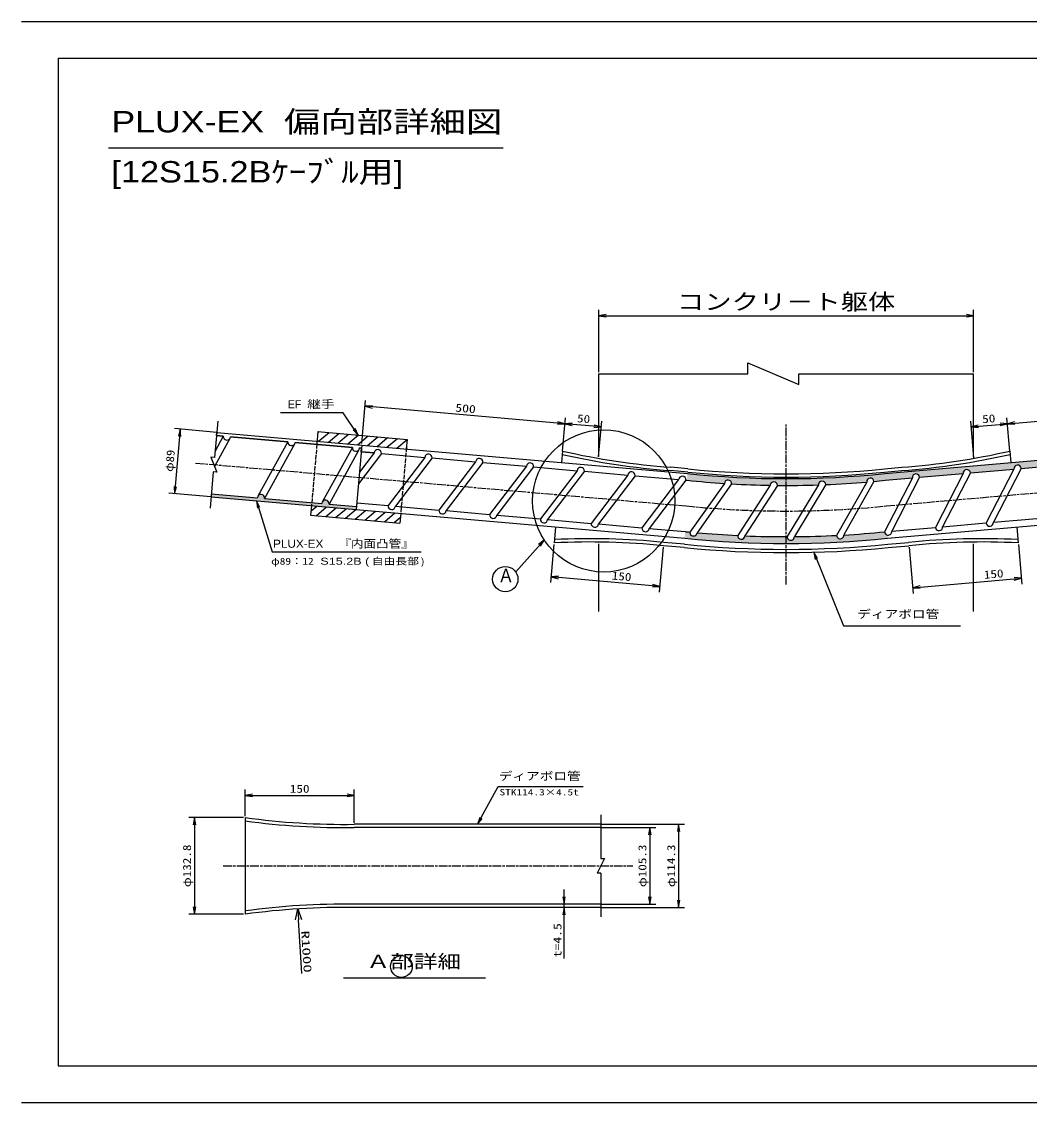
# Model space of a CAD drawing. Units: millimetres, scale not verified. Extents: x -610 to 1490, y -11021 to -9517.
# Drawn here: x -610 to 774, y -11002 to -9517 of the extents above; entities that cross this region are included whole.
import ezdxf
from ezdxf.enums import TextEntityAlignment as Align

# ---------------------------------------------------------------- set-up
doc = ezdxf.new("R2010")
doc.units = ezdxf.units.MM
doc.linetypes.add('CHAIN', pattern=[18.5, 12, -1.5, 3.5, -1.5])
doc.linetypes.add('DASHED', pattern=[7.5, 6, -1.5])
for name, color, linetype, lineweight in [('0_2', 7, 'Continuous', 25), ('1外形線', 7, 'Continuous', 25), ('2細い実線', 3, 'Continuous', 25), ('4中心線', 1, 'CHAIN', 25), ('外形線', 7, 'Continuous', 25)]:
    doc.layers.add(name, color=color, linetype=linetype, lineweight=lineweight)
doc.styles.add('Arial', font='')
doc.styles.add('HG創英角ｺﾞｼｯｸUB', font='')
doc.styles.add('txt', font='')
doc.styles.add('ＭＳ ゴシック', font='')
doc.styles.get('Arial').set_extended_font_data('Arial')
doc.styles.get('HG創英角ｺﾞｼｯｸUB').set_extended_font_data('HG創英角ｺﾞｼｯｸUB')
doc.styles.get('txt').set_extended_font_data('txt')
doc.styles.get('ＭＳ ゴシック').set_extended_font_data('MS Gothic')

# ---------------------------------------------------------------- blocks, each defined once
blk = doc.blocks.new('open_arrow')
at = {"color": 0, "linetype": 'Continuous', "lineweight": -2}
blk.add_lwpolyline([(7.5, 1.25), (0, 0), (7.5, -1.25)], dxfattribs=at)

msp = doc.modelspace()

# ---------------------------------------------------------------- hatches: boundary and pattern name
at = {"layer": '0_2'}
for points in [[(-125.939, -10109.599, -0.41421), (-120.522, -10105.054, -0.41421), (-115.977, -10110.47, 0.41421), (-120.522, -10105.054, 0.41421)], [(-286.338, -10171.254, -1), (-276.376, -10172.125), (-197.677, -10179.011, -1), (-187.715, -10179.882), (-150.33, -10183.153), (-150.705, -10187.437), (-349.944, -10170.005), (-349.569, -10165.722)]]:
    msp.add_hatch(color=256, dxfattribs=at).paths.add_polyline_path(points)
at = {"layer": '1外形線'}
for points in [[(575.699, -10137.937), (1023.322, -10098.775), (1024.132, -10108.04), (972.219, -10112.582, 1), (962.257, -10113.453), (902.485, -10118.683, 1), (892.523, -10119.554), (832.752, -10124.783, 1), (822.79, -10125.655), (763.018, -10130.884, 1), (753.056, -10131.756), (693.284, -10136.985, 1), (683.322, -10137.857), (623.551, -10143.086, 1), (613.589, -10143.958), (576.105, -10147.237)], [(484.452, -10153.518, -0.99811), (494.445, -10153.145, 0.01072), (550.841, -10149.61, -0.99811), (560.802, -10148.733, 0.00292), (576.105, -10147.237), (575.699, -10137.937, -0.05184), (304.674, -10137.937), (304.268, -10147.237, 0.00971), (355.269, -10151.524, -0.9981), (365.251, -10152.13, 0.01002), (418.078, -10154.076, -0.97618), (428.075, -10154.206, 0.01069)], [(579.585, -10226.937), (579.585, -10222.47, -0.34128), (575.398, -10218.015, -0.01017), (519.467, -10222.38, -0.41474), (514.744, -10227.651, -0.41474), (509.482, -10222.919, -0.01052), (451.525, -10224.615, -0.41435), (446.548, -10229.64, -0.41435), (441.525, -10224.661, -0.01051), (383.569, -10223.498, -0.99564), (373.579, -10223.052, -0.01015), (317.756, -10219.214, -0.41474), (312.314, -10223.74, -0.41474), (307.798, -10218.29, -0.0012), (301.195, -10217.637), (300.788, -10226.937, 0.05039)]]:
    msp.add_hatch(color=9, dxfattribs=at).paths.add_polyline_path(points)

# ---------------------------------------------------------------- linework, layer by layer
at = {"layer": '0_2'}
for p, q in [((-490.74, -9690.273), (51.189, -9690.273)), ((182.724, -9998.763), (182.724, -9913.161)), ((697.65, -9998.763), (697.65, -9913.161)), ((182.724, -9921.161), (697.65, -9921.161)), ((387.65, -9985.763), (457.65, -10015.763)), ((387.65, -10000.763), (387.65, -9985.763)), ((182.724, -10000.763), (387.65, -10000.763)), ((457.65, -10015.763), (457.65, -10000.763)), ((457.65, -10000.763), (697.65, -10000.763)), ((-142.774, -10096.783), (-137.59, -10037.524)), ((136.201, -10069.508), (-138.287, -10045.493)), ((744.173, -10069.508), (1018.791, -10045.482)), ((-340.836, -10065.903), (-345.194, -10115.713)), ((132.914, -10107.076), (136.898, -10061.538)), ((132.914, -10107.076), (136.898, -10061.538)), ((182.537, -10115.048), (186.836, -10065.907)), ((698.095, -10116.52), (693.666, -10065.896)), ((747.46, -10107.076), (743.476, -10061.538)), ((747.46, -10107.076), (743.476, -10061.538)), ((-342.187, -10081.344), (-400.223, -10076.267)), ((-392.254, -10076.964), (-400.011, -10165.625)), ((-342.562, -10085.628), (-342.187, -10081.344)), ((-342.187, -10081.344), (-142.948, -10098.775)), ((-342.187, -10081.344), (-142.948, -10098.775)), ((-203.06, -10080.216), (-204.589, -10097.699)), ((-203.215, -10081.988), (-201.287, -10080.371)), ((-203.06, -10080.216), (-80.528, -10090.936)), ((-202.222, -10093.589), (-187.868, -10081.545)), ((-188.803, -10094.763), (-174.449, -10082.719)), ((186.139, -10073.877), (136.201, -10069.508)), ((694.363, -10073.866), (744.173, -10069.508)), ((-324.048, -10089.757), (-345.11, -10128.094)), ((-333.125, -10086.453), (-344.436, -10107.041)), ((-333.125, -10086.453), (-342.562, -10085.628)), ((-342.562, -10085.628), (-333.125, -10086.453)), ((-244.464, -10094.21), (-323.163, -10087.325)), ((-323.163, -10087.325), (-244.464, -10094.21)), ((-244.464, -10094.21), (-285.453, -10168.822)), ((-235.387, -10097.514), (-276.376, -10172.125)), ((-155.803, -10101.967), (-234.502, -10095.082)), ((-234.502, -10095.082), (-155.803, -10101.967)), ((-175.384, -10095.937), (-161.029, -10083.893)), ((-161.965, -10097.112), (-147.61, -10085.067)), ((-148.546, -10098.286), (-134.191, -10086.241)), ((-135.126, -10099.46), (-120.772, -10087.415)), ((-121.707, -10100.634), (-107.353, -10088.589)), ((-108.288, -10101.808), (-93.934, -10089.763)), ((-94.869, -10102.982), (-80.529, -10090.949)), ((-80.528, -10090.936), (-81.682, -10104.135)), ((-155.803, -10101.967), (-196.791, -10176.579)), ((-146.726, -10105.271), (-187.715, -10179.882)), ((-142.948, -10098.775), (-150.705, -10187.437)), ((-115.977, -10110.47), (-147.604, -10151.992)), ((-125.939, -10109.599), (-146.225, -10136.232)), ((-143.323, -10103.059), (-145.841, -10102.839)), ((-145.841, -10102.839), (-143.323, -10103.059)), ((-142.948, -10098.775), (-143.759, -10108.04)), ((-143.759, -10108.04), (-143.323, -10103.059)), ((-143.759, -10108.04), (-125.939, -10109.599)), ((-125.939, -10109.599), (-143.759, -10108.04)), ((132.914, -10107.076), (131.539, -10122.79)), ((747.46, -10107.076), (748.834, -10122.79)), ((-345.194, -10115.713), (-350.175, -10115.277)), ((-350.175, -10115.277), (-341.956, -10136.072)), ((-56.205, -10115.7), (-106.672, -10181.953)), ((-46.243, -10116.571), (-96.71, -10182.825)), ((13.528, -10121.801), (-36.938, -10188.054)), ((23.49, -10122.672), (-26.976, -10188.926)), ((-346.937, -10135.637), (-351.295, -10185.446)), ((-341.956, -10136.072), (-346.937, -10135.637)), ((83.262, -10127.902), (32.796, -10194.155)), ((93.224, -10128.773), (42.758, -10195.027)), ((152.996, -10134.003), (102.529, -10200.256)), ((162.958, -10134.874), (112.491, -10201.128)), ((222.729, -10140.103), (172.263, -10206.357)), ((232.691, -10140.975), (182.225, -10207.229)), ((305.03, -10135.937), (281.145, -10133.847)), ((305.227, -10131.437), (281.537, -10129.365)), ((575.147, -10131.437), (598.837, -10129.365)), ((575.343, -10135.937), (599.229, -10133.847)), ((683.322, -10137.857), (645.128, -10211.867)), ((693.284, -10136.985), (655.089, -10210.996)), ((753.056, -10131.756), (714.861, -10205.766)), ((763.018, -10130.884), (724.823, -10204.895)), ((292.463, -10146.204), (241.996, -10212.458)), ((302.425, -10147.076), (251.958, -10213.33)), ((355.269, -10151.524), (307.798, -10218.29)), ((365.251, -10152.13), (317.756, -10219.214)), ((418.078, -10154.076), (373.579, -10223.052)), ((428.075, -10154.206), (383.569, -10223.498)), ((484.452, -10153.518), (441.525, -10224.661)), ((494.445, -10153.145), (451.525, -10224.615)), ((550.841, -10149.61), (509.482, -10222.919)), ((560.802, -10148.733), (519.467, -10222.38)), ((613.589, -10143.958), (575.398, -10218.015)), ((623.551, -10143.086), (585.356, -10217.097)), ((-349.944, -10170.005), (-407.98, -10164.928)), ((-349.944, -10170.005), (-150.705, -10187.437)), ((-349.569, -10165.722), (-286.338, -10171.254)), ((-276.376, -10172.125), (-197.677, -10179.011)), ((-211.971, -10182.076), (-213.126, -10195.276)), ((-212.607, -10189.341), (-204.706, -10182.712)), ((-205.642, -10195.931), (-191.287, -10183.886)), ((-192.223, -10197.105), (-177.868, -10185.06)), ((-187.715, -10179.882), (-150.33, -10183.153)), ((-178.803, -10198.279), (-164.449, -10186.234)), ((-213.126, -10195.276), (-90.594, -10205.996)), ((-165.384, -10199.453), (-151.03, -10187.408)), ((-151.965, -10200.627), (-137.611, -10188.582)), ((-138.546, -10201.801), (-124.192, -10189.756)), ((-125.127, -10202.975), (-110.772, -10190.93)), ((-111.708, -10204.149), (-97.353, -10192.104)), ((-98.289, -10205.323), (-89.921, -10198.302)), ((-89.439, -10192.797), (-90.594, -10205.996)), ((123.248, -10211.404), (121.34, -10233.221)), ((757.125, -10211.404), (759.034, -10233.221)), ((107.864, -10229.269), (68.712, -10273.196)), ((121.165, -10235.213), (116.56, -10287.851)), ((271.27, -10239.059), (265.858, -10300.913)), ((300.236, -10239.587), (271.575, -10237.08)), ((300.433, -10235.087), (271.967, -10232.597)), ((579.941, -10235.087), (608.406, -10232.597)), ((580.137, -10239.587), (608.799, -10237.08)), ((609.104, -10239.059), (614.682, -10302.817)), ((759.208, -10235.213), (763.98, -10289.755)), ((266.556, -10292.943), (117.257, -10279.882)), ((613.984, -10294.847), (763.283, -10281.785)), ((-303.16, -10608.616), (-303.16, -10572.154)), ((-153.16, -10617.866), (-153.16, -10572.154)), ((-303.16, -10580.154), (-153.16, -10580.154)), ((-305.16, -10610.616), (-380.674, -10610.616)), ((-372.674, -10610.616), (-372.674, -10743.416)), ((-303.16, -10610.616), (-303.16, -10743.416)), ((185.447, -10607.016), (185.447, -10667.016)), ((185.447, -10619.866), (-153.16, -10619.866)), ((185.447, -10624.366), (-153.16, -10624.366)), ((186.947, -10619.866), (300.47, -10619.866)), ((186.947, -10624.366), (260.91, -10624.366)), ((252.91, -10624.366), (252.91, -10729.666)), ((292.47, -10619.866), (292.47, -10734.166)), ((190.447, -10667.016), (180.447, -10687.016)), ((185.447, -10667.016), (190.447, -10667.016)), ((185.447, -10687.016), (180.447, -10687.016)), ((185.447, -10687.016), (185.447, -10747.016)), ((135.029, -10804.194), (135.029, -10709.666)), ((-233.809, -10751.348), (-230.757, -10736.122)), ((-230.757, -10736.122), (-225.787, -10750.834)), ((-230.757, -10736.122), (-229.798, -10751.091)), ((185.447, -10729.666), (-153.16, -10729.666)), ((185.447, -10734.166), (-153.16, -10734.166)), ((133.029, -10729.666), (127.029, -10729.666)), ((133.029, -10734.166), (127.029, -10734.166)), ((186.947, -10729.666), (260.91, -10729.666)), ((186.947, -10734.166), (300.47, -10734.166)), ((-305.16, -10743.416), (-380.674, -10743.416)), ((-225.08, -10824.69), (-229.798, -10751.091)), ((-167.982, -10830.654), (26.942, -10830.654))]:
    msp.add_line(p, q, dxfattribs=at)
at = {"layer": '0_2', "linetype": 'DASHED'}
for p, q in [((-204.589, -10097.699), (-211.971, -10182.076)), ((-81.514, -10102.215), (-89.439, -10192.797))]:
    msp.add_line(p, q, dxfattribs=at)
at = {"layer": '0_2'}
for points in [[(-147.61, -10085.067), (-168.31, -10054.306), (-254.471, -10054.306)], [(-287.509, -10175.468), (-265.806, -10245.359), (-61.31, -10245.359)], [(478.01, -10246.1), (518.777, -10347.207), (679.449, -10347.207)], [(16.143, -10619.866), (44.427, -10568.106), (161.153, -10568.106)]]:
    msp.add_lwpolyline(points, dxfattribs=at)
for centre, radius in [((54.316, -10283.005), 17.42), ((-88.453, -10815.18), 14.992)]:
    msp.add_circle(centre, radius, dxfattribs=at)
for centre, radius, start, end in [((-328.144, -10086.889), 5, 175, 355), ((-328.144, -10086.889), 5, 175, 355), ((-239.483, -10094.646), 5, 175, 355), ((-239.483, -10094.646), 5, 175, 355), ((-150.822, -10102.403), 5, 175, 355), ((-150.822, -10102.403), 5, 175, 355), ((354.72, -9136.558), 1000, 257.16182, 265.78064), ((355.112, -9132.075), 1000, 257.16182, 265.78064), ((525.261, -9132.075), 1000, 274.21936, 282.83818), ((525.654, -9136.558), 1000, 274.21936, 282.83818), ((-281.357, -10171.69), 5, 355, 175), ((-192.696, -10179.446), 5, 355, 175), ((171.247, -11227.512), 1000, 84.21936, 92.83818), ((709.126, -11227.512), 1000, 87.16182, 95.78064), ((170.855, -11231.994), 1000, 84.21936, 92.83818), ((709.519, -11231.994), 1000, 87.16182, 95.78064), ((-166.785, -9619.959), 1000, 262.16182, 270.78064), ((-166.785, -9624.459), 1000, 262.16182, 270.78064), ((-166.785, -11729.573), 1000, 89.21936, 97.83818), ((-166.785, -11734.073), 1000, 89.21936, 97.83818)]:
    msp.add_arc(centre, radius, start, end, dxfattribs=at)
at = {"layer": '1外形線'}
for p, q in [((182.724, -10114.655), (182.724, -10000.763)), ((697.65, -10114.655), (697.65, -10000.763)), ((-142.948, -10098.775), (-143.759, -10108.04)), ((-143.759, -10108.04), (-125.939, -10109.599)), ((-142.948, -10098.775), (304.674, -10137.937)), ((-115.977, -10110.47), (-56.205, -10115.7)), ((575.699, -10137.937), (1023.322, -10098.775)), ((-46.243, -10116.571), (13.528, -10121.801)), ((23.49, -10122.672), (83.262, -10127.902)), ((763.018, -10130.884), (822.79, -10125.655)), ((93.224, -10128.773), (152.996, -10134.003)), ((162.958, -10134.874), (222.729, -10140.103)), ((232.691, -10140.975), (292.463, -10146.204)), ((623.551, -10143.086), (683.322, -10137.857)), ((693.284, -10136.985), (753.056, -10131.756)), ((302.425, -10147.076), (304.268, -10147.237)), ((576.105, -10147.237), (613.589, -10143.958)), ((-149.895, -10178.172), (-150.705, -10187.437)), ((-149.895, -10178.172), (-106.672, -10181.953)), ((-96.71, -10182.825), (-36.938, -10188.054)), ((-150.705, -10187.437), (300.788, -10226.937)), ((-26.976, -10188.926), (32.796, -10194.155)), ((42.758, -10195.027), (102.529, -10200.256)), ((112.491, -10201.128), (172.263, -10206.357)), ((579.585, -10226.937), (1031.079, -10187.437)), ((724.823, -10204.895), (784.595, -10199.666)), ((182.225, -10207.229), (241.996, -10212.458)), ((251.958, -10213.33), (301.195, -10217.637)), ((585.356, -10217.097), (645.128, -10211.867)), ((655.089, -10210.996), (714.861, -10205.766)), ((182.724, -10327.452), (182.724, -10234.577)), ((697.65, -10327.452), (697.65, -10234.577))]:
    msp.add_line(p, q, dxfattribs=at)
for centre, radius, start, end in [((-120.958, -10110.035), 5, 355, 175), ((-51.224, -10116.136), 5, 355, 175), ((18.509, -10122.236), 5, 355, 175), ((88.243, -10128.337), 5, 355, 175), ((758.037, -10131.32), 5, 5, 185), ((157.977, -10134.438), 5, 355, 175), ((227.71, -10140.539), 5, 355, 175), ((297.444, -10146.64), 5, 355, 175), ((440.187, -8834.322), 1310.639, 264.06534, 275.93466), ((440.188, -8839.193), 1303.768, 264.05009, 275.95029), ((440.189, -8838.454), 1300.007, 264.04151, 275.9593), ((618.57, -10143.522), 5, 5, 185), ((688.303, -10137.421), 5, 5, 185), ((440.18, -8835.866), 1318.396, 264.08323, 266.30733), ((360.259, -10151.837), 5, 356.63315, 176.41553), ((440.187, -8835.787), 1318.474, 266.74179, 269.03918), ((423.075, -10154.262), 5, 0.63761, 177.8752), ((440.187, -8835.787), 1318.474, 269.47362, 271.92392), ((489.449, -10153.341), 5, 2.24984, 182.03256), ((440.187, -8835.787), 1318.474, 272.35848, 274.81423), ((555.822, -10149.181), 5, 5.14016, 184.92287), ((440.187, -8835.787), 1318.474, 275.2488, 275.91698), ((-101.691, -10182.389), 5, 175, 355), ((-31.957, -10188.49), 5, 175, 355), ((37.777, -10194.591), 5, 175, 355), ((107.51, -10200.692), 5, 175, 355), ((177.244, -10206.793), 5, 175, 355), ((246.977, -10212.894), 5, 175, 355), ((650.109, -10211.432), 5, 185, 5), ((719.842, -10205.331), 5, 185, 5), ((440.186, -8847.273), 1386.689, 264.2302, 275.76949), ((440.187, -8846.03), 1378.632, 264.21367, 264.48946), ((312.776, -10218.761), 5, 174.59336, 354.80116), ((440.187, -8846.03), 1378.632, 264.90506, 267.23071), ((378.575, -10223.253), 5, 177.68864, 357.18837), ((440.187, -8846.03), 1378.632, 267.6463, 270.05561), ((446.525, -10224.64), 5, 180.2366, 0.29022), ((440.187, -8846.03), 1378.632, 270.47121, 272.8811), ((514.475, -10222.659), 5, 182.985, 3.1928), ((440.187, -8846.03), 1378.632, 273.2967, 275.62842), ((580.375, -10217.533), 5, 185.53756, 260.91185), ((580.375, -10217.533), 5, 260.91185, 5), ((440.187, -8848.951), 1397.66, 264.25322, 275.74678), ((440.187, -8848.349), 1393.762, 264.24519, 275.75518)]:
    msp.add_arc(centre, radius, start, end, dxfattribs=at)
at = {"layer": '2細い実線'}
msp.add_circle((189.481, -10175.593), 97.685, dxfattribs=at)
at = {"layer": '4中心線'}
for p, q in [((440.187, -10290.353), (440.187, -10070.508)), ((-371.109, -10123.484), (302.731, -10182.437)), ((577.642, -10182.437), (1244.216, -10124.119)), ((-333.16, -10677.016), (229.532, -10677.016))]:
    msp.add_line(p, q, dxfattribs=at)
msp.add_arc((440.187, -8841.072), 1348.39, 264.14908, 275.85092, dxfattribs=at)
at = {"layer": '外形線'}
for p, q in [((-610.191, -9516.979), (1489.809, -9516.979)), ((-560.191, -9566.979), (1439.809, -9566.979)), ((-560.191, -9566.979), (-560.191, -10951.979)), ((-560.191, -10951.979), (1439.809, -10951.979)), ((-610.191, -11001.979), (1489.809, -11001.979))]:
    msp.add_line(p, q, dxfattribs=at)

# ---------------------------------------------------------------- block references
at = {"layer": '0_2', "xscale": 1.33, "yscale": 1.33}
for p in [(182.724, -9921.161), (-303.16, -10580.154)]:
    msp.add_blockref('open_arrow', p, dxfattribs=at)
for p, rotation in [((697.65, -9921.161), 180), ((-138.287, -10045.493), 355), ((136.201, -10069.508), 175), ((136.201, -10069.508), 355), ((744.173, -10069.508), 185), ((744.173, -10069.508), 5), ((-392.254, -10076.964), 265), ((-147.61, -10085.067), 123.9), ((186.139, -10073.877), 175), ((694.363, -10073.866), 5), ((-400.011, -10165.625), 85), ((-287.509, -10175.468), 287.3), ((107.864, -10229.269), 228.3), ((478.01, -10246.1), 292), ((117.257, -10279.882), 355), ((266.556, -10292.943), 175), ((763.283, -10281.785), 185), ((613.984, -10294.847), 5), ((-153.16, -10580.154), 180), ((-372.674, -10610.616), 270), ((16.143, -10619.866), 61.3), ((252.91, -10624.366), 270), ((292.47, -10619.866), 270), ((135.029, -10729.666), 90), ((252.91, -10729.666), 90), ((-372.674, -10743.416), 90), ((135.029, -10734.166), 270), ((292.47, -10734.166), 90)]:
    msp.add_blockref('open_arrow', p, dxfattribs=dict(at, rotation=rotation))

# ---------------------------------------------------------------- texts
at = {"layer": '0_2'}
for s, height, style, width, p in [('PLUX-EX  偏向部詳細図', 29.33, 'HG創英角ｺﾞｼｯｸUB', 1.25, (-486.882, -9639.837)), ('[12S15.2Bｹｰﾌﾞﾙ用]', 29.33, 'HG創英角ｺﾞｼｯｸUB', 1.2, (-486.882, -9708.626)), ('Ａ', 18.33, 'ＭＳ ゴシック', 0.9, (44.015, -10268.878)), ('ディアボロ管', 11, 'ＭＳ ゴシック', 1.25, (537.842, -10325.629))]:
    msp.add_text(s, height=height, dxfattribs=dict(at, style=style, width=width)).set_placement(p, align=Align.TOP_LEFT)
at = {"layer": '0_2', "style": 'ＭＳ ゴシック'}
for s, height, width, p in [('コンクリ－ト躯体', 21.99, 1.25, (440.187, -9901.896)), ('150', 11, 1.2, (-228.16, -10571.054))]:
    msp.add_text(s, height=height, dxfattribs=dict(at, width=width)).set_placement(p, align=Align.MIDDLE_CENTER)
at = {"layer": '0_2'}
for s, height, style, width, p in [('EF', 11, 'Arial', 0.95, (-244.509, -10051.53)), ('継手', 11, 'ＭＳ ゴシック', 1.25, (-217.732, -10051.53)), ('PLUX-EX', 11, 'Arial', 1.05, (-264.707, -10243.188)), ('『内面凸管』', 11, 'ＭＳ ゴシック', 1.15, (-175.034, -10243.188)), ('φ89：12', 9.531, 'ＭＳ ゴシック', 1.2, (-267.433, -10266.049)), ('S15.2B (', 9.531, 'Arial', 1.3, (-199.859, -10266.049)), ('自由長部', 9.531, 'ＭＳ ゴシック', 1.25, (-129.193, -10266.049))]:
    msp.add_text(s, height=height, dxfattribs=dict(at, style=style, width=width)).set_placement(p, align=Align.BOTTOM_LEFT)
for s, rotation, style, width, p in [('500', 355, 'ＭＳ ゴシック', 1.25, (-0.25, -10048.435)), ('50', 355, 'ＭＳ ゴシック', 1.2, (161.963, -10062.627)), ('50', 5, 'ＭＳ ゴシック', 1.2, (718.475, -10062.621)), ('φ89', 85, 'ＭＳ ゴシック', 1.15, (-406.411, -10120.395)), ('150', 355, 'ＭＳ ゴシック', 1.2, (214.108, -10279.22)), ('150', 5, 'ＭＳ ゴシック', 1.2, (725.195, -10275.983)), ('φ132.8', 90, 'ＭＳ ゴシック', 1.2, (-382.993, -10677.016)), ('φ105.3', 90, 'ＭＳ ゴシック', 1.2, (242.592, -10677.016)), ('φ114.3', 90, 'ＭＳ ゴシック', 1.2, (282.151, -10677.016)), ('t=4.5', 90, 'ＭＳ ゴシック', 1.25, (125.929, -10779.18)), ('R1000', 273.668, 'txt', 1.55, (-218.851, -10794.855))]:
    msp.add_text(s, height=11, rotation=rotation, dxfattribs=dict(at, style=style, width=width)).set_placement(p, align=Align.MIDDLE_CENTER)
at = {"layer": '0_2', "style": 'Arial'}
msp.add_text(')', height=9.531, dxfattribs=at).set_placement((-61.619, -10266.049), align=Align.BOTTOM_LEFT)
at = {"layer": '0_2', "style": 'ＭＳ ゴシック'}
for s, height, width, p in [('ディアボロ管', 11, 1.25, (157.854, -10548.175)), ('STK114.3×4.5t', 8.798, 1.3, (155.225, -10571.413)), ('\u3000Ａ部詳細\u3000', 18.33, 1.3, (26.053, -10799.131))]:
    msp.add_text(s, height=height, dxfattribs=dict(at, width=width)).set_placement(p, align=Align.TOP_RIGHT)

doc.saveas('drawing.dxf')
